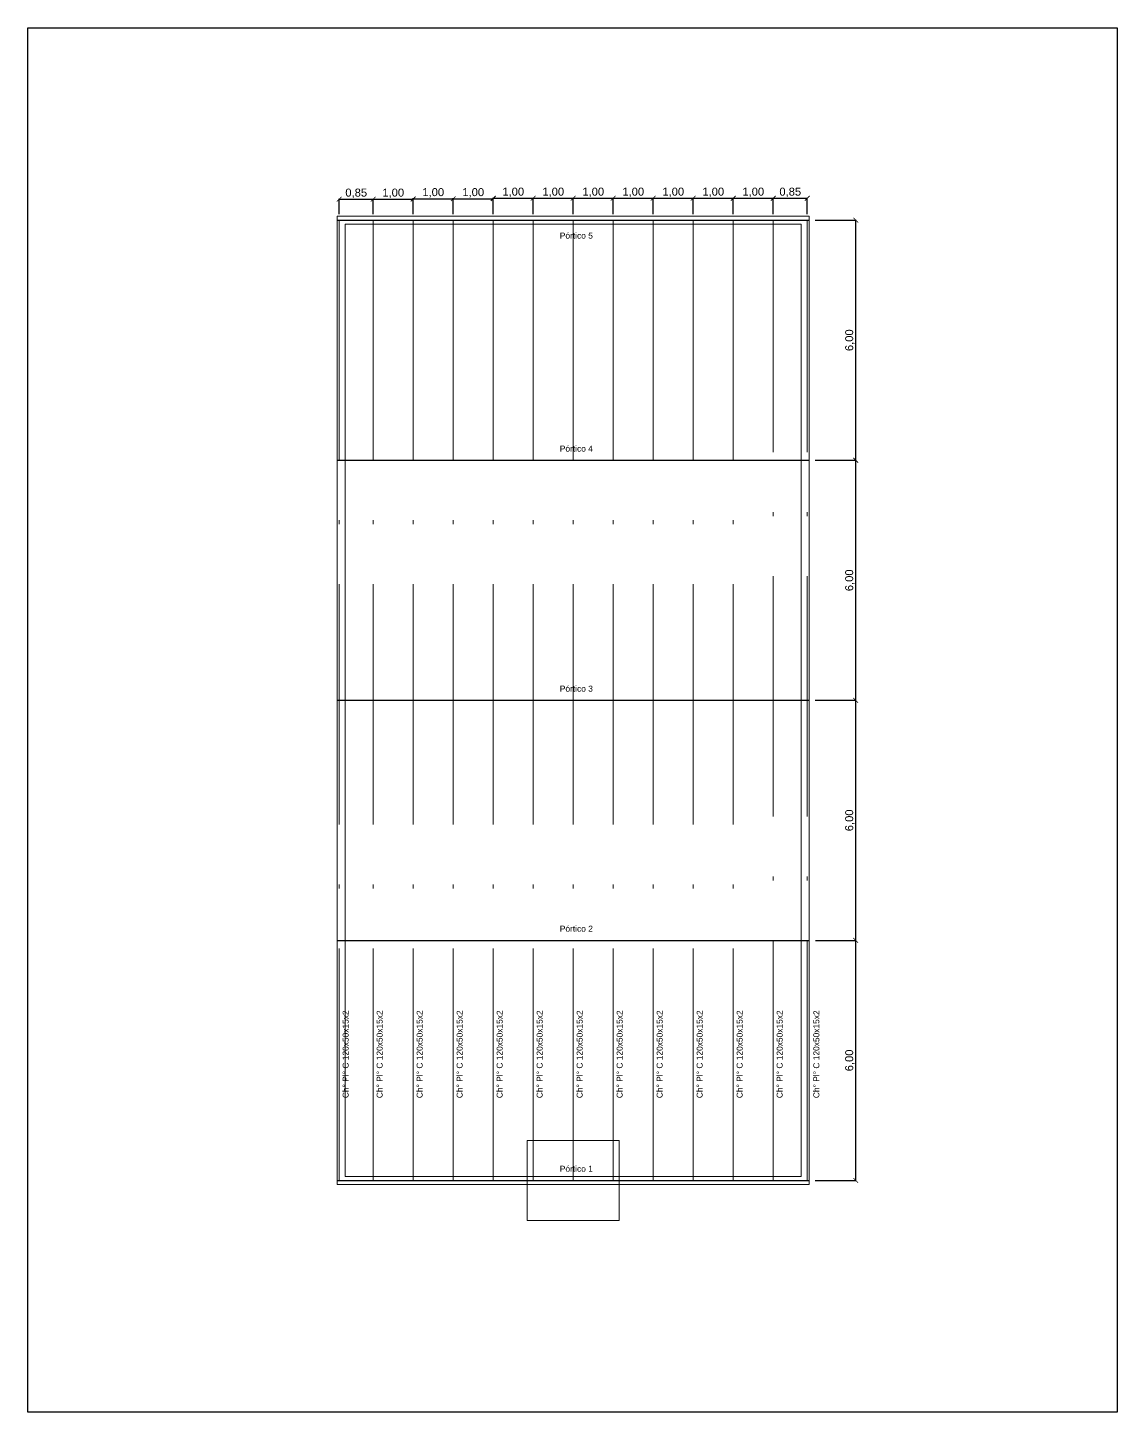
# Model space of a CAD drawing. Header units: millimetres. Extents: x 265 to 783, y -155 to 32.
# Drawn here: x 657.62 to 684.86, y -107.4 to -72.8 of the extents above; entities that cross this region are included whole.
import ezdxf

# ---------------------------------------------------------------- set-up
doc = ezdxf.new("R2010")
doc.units = ezdxf.units.MM
doc.header["$LTSCALE"] = 0.1
doc.header["$MEASUREMENT"] = 0
doc.header["$PDMODE"] = 3
doc.header["$PDSIZE"] = 0.1
doc.linetypes.add('ACAD_ISO02W100', pattern=[15, 12, -3])
doc.linetypes.add('ACAD_ISO10W100', pattern=[18, 12, -3, 0, -3])
doc.layers.get('DEFPOINTS').update_dxf_attribs({"color": 1})
for name, color, linetype, lineweight in [('00_EST_CERCHA', 5, 'ACAD_ISO10W100', 30), ('00_EST_Correa', 3, 'ACAD_ISO10W100', 20), ('00_EST_Cotas', 6, 'Continuous', 9), ('00_EST_MAMPOSTERIA', 7, 'Continuous', 20), ('00_EST_PROYECCION', 2, 'ACAD_ISO02W100', 20), ('00_EST_TEXTO', 6, 'Continuous', 9)]:
    doc.layers.add(name, color=color, linetype=linetype, lineweight=lineweight)
doc.layers.add('00_EST_NoImprimir', color=1, linetype='Continuous', plot=False)
doc.styles.add('ARIAL', font='arial.ttf', dxfattribs={"height": 0.15})
doc.styles.add('Arial20', font='arial.ttf', dxfattribs={"height": 0.2})
doc.dimstyles.new('Cota 1-100-Andres', dxfattribs={"dimtxt": 0.2, "dimasz": 0.12, "dimexe": 0.012, "dimexo": 0.15, "dimgap": 0.025, "dimtad": 1, "dimzin": 0, "dimtxsty": 'Arial20', "dimblk1": 'ARCHTICK', "dimblk2": 'ARCHTICK', "dimsah": 1, "dimcen": 0.09, "dimclrd": 256, "dimclre": 256, "dimclrt": 256, "dimazin": 0, "dimtfac": 1, "dimtofl": 0, "dimtmove": 0, "dimatfit": 3, "dimldrblk": 'ARCHTICK', "dimfxl": 1, "dimtolj": 1, "dimtzin": 0, "dimarcsym": 0})

# ---------------------------------------------------------------- blocks, each defined once
blk = doc.blocks.new('_ARCHTICK')
at = {"color": 0, "linetype": 'ByBlock', "const_width": 0.15}
blk.add_lwpolyline([(-0.5, -0.5), (0.5, 0.5)], dxfattribs=at)
blk = doc.blocks.new('*D100')
at = {"layer": '00_EST_Cotas', "lineweight": -2, "transparency": 16777216}
for p, q in [((677.319, -95.608), (678.337, -95.608)), ((678.325, -101.608), (678.325, -95.608)), ((677.313, -101.608), (678.337, -101.608))]:
    blk.add_line(p, q, dxfattribs=at)
at = {"layer": 'DEFPOINTS', "color": 0, "transparency": 16777216}
for p in [(677.169, -95.608), (678.325, -95.608), (677.163, -101.608)]:
    blk.add_point(p, dxfattribs=at)
at = {"layer": '00_EST_Cotas', "lineweight": -2, "transparency": 16777216, "xscale": 0.12, "yscale": 0.12, "zscale": 0.12}
for p, rotation in [((678.325, -95.608), 90), ((678.325, -101.608), 270)]:
    blk.add_blockref('_ARCHTICK', p, dxfattribs=dict(at, rotation=rotation))
at = {"layer": '00_EST_Cotas', "transparency": 16777216, "insert": (678.18, -98.608), "char_height": 0.2, "attachment_point": 5, "rotation": 90, "style": 'Arial20'}
blk.add_mtext('\\A1;6,00', dxfattribs=at)
blk = doc.blocks.new('*D101')
at = {"layer": '00_EST_Cotas', "lineweight": -2, "transparency": 16777216}
for p, q in [((677.313, -89.608), (678.337, -89.608)), ((678.325, -95.608), (678.325, -89.608)), ((677.319, -95.608), (678.337, -95.608))]:
    blk.add_line(p, q, dxfattribs=at)
at = {"layer": 'DEFPOINTS', "color": 0, "transparency": 16777216}
for p in [(677.163, -89.608), (678.325, -89.608), (677.169, -95.608)]:
    blk.add_point(p, dxfattribs=at)
at = {"layer": '00_EST_Cotas', "lineweight": -2, "transparency": 16777216, "xscale": 0.12, "yscale": 0.12, "zscale": 0.12}
for p, rotation in [((678.325, -89.608), 90), ((678.325, -95.608), 270)]:
    blk.add_blockref('_ARCHTICK', p, dxfattribs=dict(at, rotation=rotation))
at = {"layer": '00_EST_Cotas', "transparency": 16777216, "insert": (678.18, -92.608), "char_height": 0.2, "attachment_point": 5, "rotation": 90, "style": 'Arial20'}
blk.add_mtext('\\A1;6,00', dxfattribs=at)
blk = doc.blocks.new('*D102')
at = {"layer": '00_EST_Cotas', "lineweight": -2, "transparency": 16777216}
for p, q in [((677.313, -83.608), (678.337, -83.608)), ((678.325, -89.608), (678.325, -83.608)), ((677.313, -89.608), (678.337, -89.608))]:
    blk.add_line(p, q, dxfattribs=at)
at = {"layer": 'DEFPOINTS', "color": 0, "transparency": 16777216}
for p in [(677.163, -83.608), (678.325, -83.608), (677.163, -89.608)]:
    blk.add_point(p, dxfattribs=at)
at = {"layer": '00_EST_Cotas', "lineweight": -2, "transparency": 16777216, "xscale": 0.12, "yscale": 0.12, "zscale": 0.12}
for p, rotation in [((678.325, -83.608), 90), ((678.325, -89.608), 270)]:
    blk.add_blockref('_ARCHTICK', p, dxfattribs=dict(at, rotation=rotation))
at = {"layer": '00_EST_Cotas', "transparency": 16777216, "insert": (678.18, -86.608), "char_height": 0.2, "attachment_point": 5, "rotation": 90, "style": 'Arial20'}
blk.add_mtext('\\A1;6,00', dxfattribs=at)
blk = doc.blocks.new('*D103')
at = {"layer": '00_EST_Cotas', "lineweight": -2, "transparency": 16777216}
for p, q in [((677.313, -77.608), (678.337, -77.608)), ((678.325, -83.608), (678.325, -77.608)), ((677.313, -83.608), (678.337, -83.608))]:
    blk.add_line(p, q, dxfattribs=at)
at = {"layer": 'DEFPOINTS', "color": 0, "transparency": 16777216}
for p in [(677.163, -77.608), (678.325, -77.608), (677.163, -83.608)]:
    blk.add_point(p, dxfattribs=at)
at = {"layer": '00_EST_Cotas', "lineweight": -2, "transparency": 16777216, "xscale": 0.12, "yscale": 0.12, "zscale": 0.12}
for p, rotation in [((678.325, -77.608), 90), ((678.325, -83.608), 270)]:
    blk.add_blockref('_ARCHTICK', p, dxfattribs=dict(at, rotation=rotation))
at = {"layer": '00_EST_Cotas', "transparency": 16777216, "insert": (678.18, -80.608), "char_height": 0.2, "attachment_point": 5, "rotation": 90, "style": 'Arial20'}
blk.add_mtext('\\A1;6,00', dxfattribs=at)
blk = doc.blocks.new('*D107')
at = {"layer": '00_EST_Cotas', "lineweight": -2, "transparency": 16777216}
for p, q in [((677.319, -95.608), (678.337, -95.608)), ((678.325, -101.608), (678.325, -95.608)), ((677.313, -101.608), (678.337, -101.608))]:
    blk.add_line(p, q, dxfattribs=at)
at = {"layer": 'DEFPOINTS', "color": 0, "transparency": 16777216}
for p in [(677.169, -95.608), (678.325, -95.608), (677.163, -101.608)]:
    blk.add_point(p, dxfattribs=at)
at = {"layer": '00_EST_Cotas', "lineweight": -2, "transparency": 16777216, "xscale": 0.12, "yscale": 0.12, "zscale": 0.12}
for p, rotation in [((678.325, -95.608), 90), ((678.325, -101.608), 270)]:
    blk.add_blockref('_ARCHTICK', p, dxfattribs=dict(at, rotation=rotation))
at = {"layer": '00_EST_Cotas', "transparency": 16777216, "insert": (678.18, -98.608), "char_height": 0.2, "attachment_point": 5, "rotation": 90, "style": 'Arial20'}
blk.add_mtext('\\A1;6,00', dxfattribs=at)
blk = doc.blocks.new('*D108')
at = {"layer": '00_EST_Cotas', "lineweight": -2, "transparency": 16777216}
for p, q in [((677.313, -89.608), (678.337, -89.608)), ((678.325, -95.608), (678.325, -89.608)), ((677.319, -95.608), (678.337, -95.608))]:
    blk.add_line(p, q, dxfattribs=at)
at = {"layer": 'DEFPOINTS', "color": 0, "transparency": 16777216}
for p in [(677.163, -89.608), (678.325, -89.608), (677.169, -95.608)]:
    blk.add_point(p, dxfattribs=at)
at = {"layer": '00_EST_Cotas', "lineweight": -2, "transparency": 16777216, "xscale": 0.12, "yscale": 0.12, "zscale": 0.12}
for p, rotation in [((678.325, -89.608), 90), ((678.325, -95.608), 270)]:
    blk.add_blockref('_ARCHTICK', p, dxfattribs=dict(at, rotation=rotation))
at = {"layer": '00_EST_Cotas', "transparency": 16777216, "insert": (678.18, -92.608), "char_height": 0.2, "attachment_point": 5, "rotation": 90, "style": 'Arial20'}
blk.add_mtext('\\A1;6,00', dxfattribs=at)
blk = doc.blocks.new('*D109')
at = {"layer": '00_EST_Cotas', "lineweight": -2, "transparency": 16777216}
for p, q in [((677.313, -83.608), (678.337, -83.608)), ((678.325, -89.608), (678.325, -83.608)), ((677.313, -89.608), (678.337, -89.608))]:
    blk.add_line(p, q, dxfattribs=at)
at = {"layer": 'DEFPOINTS', "color": 0, "transparency": 16777216}
for p in [(677.163, -83.608), (678.325, -83.608), (677.163, -89.608)]:
    blk.add_point(p, dxfattribs=at)
at = {"layer": '00_EST_Cotas', "lineweight": -2, "transparency": 16777216, "xscale": 0.12, "yscale": 0.12, "zscale": 0.12}
for p, rotation in [((678.325, -83.608), 90), ((678.325, -89.608), 270)]:
    blk.add_blockref('_ARCHTICK', p, dxfattribs=dict(at, rotation=rotation))
at = {"layer": '00_EST_Cotas', "transparency": 16777216, "insert": (678.18, -86.608), "char_height": 0.2, "attachment_point": 5, "rotation": 90, "style": 'Arial20'}
blk.add_mtext('\\A1;6,00', dxfattribs=at)
blk = doc.blocks.new('*D110')
at = {"layer": '00_EST_Cotas', "lineweight": -2, "transparency": 16777216}
for p, q in [((677.313, -77.608), (678.337, -77.608)), ((678.325, -83.608), (678.325, -77.608)), ((677.313, -83.608), (678.337, -83.608))]:
    blk.add_line(p, q, dxfattribs=at)
at = {"layer": 'DEFPOINTS', "color": 0, "transparency": 16777216}
for p in [(677.163, -77.608), (678.325, -77.608), (677.163, -83.608)]:
    blk.add_point(p, dxfattribs=at)
at = {"layer": '00_EST_Cotas', "lineweight": -2, "transparency": 16777216, "xscale": 0.12, "yscale": 0.12, "zscale": 0.12}
for p, rotation in [((678.325, -77.608), 90), ((678.325, -83.608), 270)]:
    blk.add_blockref('_ARCHTICK', p, dxfattribs=dict(at, rotation=rotation))
at = {"layer": '00_EST_Cotas', "transparency": 16777216, "insert": (678.18, -80.608), "char_height": 0.2, "attachment_point": 5, "rotation": 90, "style": 'Arial20'}
blk.add_mtext('\\A1;6,00', dxfattribs=at)
blk = doc.blocks.new('*D239')
at = {"layer": '00_EST_Cotas', "lineweight": -2, "transparency": 16777216}
for p, q in [((665.413, -77.458), (665.413, -77.071)), ((665.413, -77.083), (666.263, -77.083)), ((666.263, -77.458), (666.263, -77.071))]:
    blk.add_line(p, q, dxfattribs=at)
at = {"layer": 'DEFPOINTS', "color": 0, "transparency": 16777216}
for p in [(666.263, -77.083), (665.413, -77.608), (666.263, -77.608)]:
    blk.add_point(p, dxfattribs=at)
at = {"layer": '00_EST_Cotas', "lineweight": -2, "transparency": 16777216, "xscale": 0.12, "yscale": 0.12, "zscale": 0.12, "rotation": 180}
blk.add_blockref('_ARCHTICK', (665.413, -77.083), dxfattribs=at)
at = {"layer": '00_EST_Cotas', "lineweight": -2, "transparency": 16777216, "xscale": 0.12, "yscale": 0.12, "zscale": 0.12}
blk.add_blockref('_ARCHTICK', (666.263, -77.083), dxfattribs=at)
at = {"layer": '00_EST_Cotas', "transparency": 16777216, "insert": (665.838, -76.937), "char_height": 0.2, "attachment_point": 5, "style": 'Arial20'}
blk.add_mtext('\\A1;0,85', dxfattribs=at)
blk = doc.blocks.new('*D240')
at = {"layer": '00_EST_Cotas', "lineweight": -2, "transparency": 16777216}
for p, q in [((666.263, -77.458), (666.263, -77.071)), ((666.263, -77.083), (667.263, -77.083)), ((667.263, -77.458), (667.263, -77.071))]:
    blk.add_line(p, q, dxfattribs=at)
at = {"layer": 'DEFPOINTS', "color": 0, "transparency": 16777216}
for p in [(667.263, -77.083), (666.263, -77.608), (667.263, -77.608)]:
    blk.add_point(p, dxfattribs=at)
at = {"layer": '00_EST_Cotas', "lineweight": -2, "transparency": 16777216, "xscale": 0.12, "yscale": 0.12, "zscale": 0.12, "rotation": 180}
blk.add_blockref('_ARCHTICK', (666.263, -77.083), dxfattribs=at)
at = {"layer": '00_EST_Cotas', "lineweight": -2, "transparency": 16777216, "xscale": 0.12, "yscale": 0.12, "zscale": 0.12}
blk.add_blockref('_ARCHTICK', (667.263, -77.083), dxfattribs=at)
at = {"layer": '00_EST_Cotas', "transparency": 16777216, "insert": (666.763, -76.937), "char_height": 0.2, "attachment_point": 5, "style": 'Arial20'}
blk.add_mtext('\\A1;1,00', dxfattribs=at)
blk = doc.blocks.new('*D241')
at = {"layer": '00_EST_Cotas', "lineweight": -2, "transparency": 16777216}
for p, q in [((667.263, -77.458), (667.263, -77.059)), ((667.263, -77.071), (668.263, -77.071)), ((668.263, -77.458), (668.263, -77.059))]:
    blk.add_line(p, q, dxfattribs=at)
at = {"layer": 'DEFPOINTS', "color": 0, "transparency": 16777216}
for p in [(668.263, -77.071), (667.263, -77.608), (668.263, -77.608)]:
    blk.add_point(p, dxfattribs=at)
at = {"layer": '00_EST_Cotas', "lineweight": -2, "transparency": 16777216, "xscale": 0.12, "yscale": 0.12, "zscale": 0.12, "rotation": 180}
blk.add_blockref('_ARCHTICK', (667.263, -77.071), dxfattribs=at)
at = {"layer": '00_EST_Cotas', "lineweight": -2, "transparency": 16777216, "xscale": 0.12, "yscale": 0.12, "zscale": 0.12}
blk.add_blockref('_ARCHTICK', (668.263, -77.071), dxfattribs=at)
at = {"layer": '00_EST_Cotas', "transparency": 16777216, "insert": (667.763, -76.925), "char_height": 0.2, "attachment_point": 5, "style": 'Arial20'}
blk.add_mtext('\\A1;1,00', dxfattribs=at)
blk = doc.blocks.new('*D242')
at = {"layer": '00_EST_Cotas', "lineweight": -2, "transparency": 16777216}
for p, q in [((668.263, -77.458), (668.263, -77.059)), ((668.263, -77.071), (669.263, -77.071)), ((669.263, -77.458), (669.263, -77.059))]:
    blk.add_line(p, q, dxfattribs=at)
at = {"layer": 'DEFPOINTS', "color": 0, "transparency": 16777216}
for p in [(669.263, -77.071), (668.263, -77.608), (669.263, -77.608)]:
    blk.add_point(p, dxfattribs=at)
at = {"layer": '00_EST_Cotas', "lineweight": -2, "transparency": 16777216, "xscale": 0.12, "yscale": 0.12, "zscale": 0.12, "rotation": 180}
blk.add_blockref('_ARCHTICK', (668.263, -77.071), dxfattribs=at)
at = {"layer": '00_EST_Cotas', "lineweight": -2, "transparency": 16777216, "xscale": 0.12, "yscale": 0.12, "zscale": 0.12}
blk.add_blockref('_ARCHTICK', (669.263, -77.071), dxfattribs=at)
at = {"layer": '00_EST_Cotas', "transparency": 16777216, "insert": (668.763, -76.925), "char_height": 0.2, "attachment_point": 5, "style": 'Arial20'}
blk.add_mtext('\\A1;1,00', dxfattribs=at)
blk = doc.blocks.new('*D243')
at = {"layer": '00_EST_Cotas', "lineweight": -2, "transparency": 16777216}
for p, q in [((669.263, -77.458), (669.263, -77.047)), ((669.263, -77.059), (670.263, -77.059)), ((670.263, -77.458), (670.263, -77.047))]:
    blk.add_line(p, q, dxfattribs=at)
at = {"layer": 'DEFPOINTS', "color": 0, "transparency": 16777216}
for p in [(670.263, -77.059), (669.263, -77.608), (670.263, -77.608)]:
    blk.add_point(p, dxfattribs=at)
at = {"layer": '00_EST_Cotas', "lineweight": -2, "transparency": 16777216, "xscale": 0.12, "yscale": 0.12, "zscale": 0.12, "rotation": 180}
blk.add_blockref('_ARCHTICK', (669.263, -77.059), dxfattribs=at)
at = {"layer": '00_EST_Cotas', "lineweight": -2, "transparency": 16777216, "xscale": 0.12, "yscale": 0.12, "zscale": 0.12}
blk.add_blockref('_ARCHTICK', (670.263, -77.059), dxfattribs=at)
at = {"layer": '00_EST_Cotas', "transparency": 16777216, "insert": (669.763, -76.913), "char_height": 0.2, "attachment_point": 5, "style": 'Arial20'}
blk.add_mtext('\\A1;1,00', dxfattribs=at)
blk = doc.blocks.new('*D244')
at = {"layer": '00_EST_Cotas', "lineweight": -2, "transparency": 16777216}
for p, q in [((670.263, -77.458), (670.263, -77.047)), ((670.263, -77.059), (671.263, -77.059)), ((671.263, -77.458), (671.263, -77.047))]:
    blk.add_line(p, q, dxfattribs=at)
at = {"layer": 'DEFPOINTS', "color": 0, "transparency": 16777216}
for p in [(671.263, -77.059), (670.263, -77.608), (671.263, -77.608)]:
    blk.add_point(p, dxfattribs=at)
at = {"layer": '00_EST_Cotas', "lineweight": -2, "transparency": 16777216, "xscale": 0.12, "yscale": 0.12, "zscale": 0.12, "rotation": 180}
blk.add_blockref('_ARCHTICK', (670.263, -77.059), dxfattribs=at)
at = {"layer": '00_EST_Cotas', "lineweight": -2, "transparency": 16777216, "xscale": 0.12, "yscale": 0.12, "zscale": 0.12}
blk.add_blockref('_ARCHTICK', (671.263, -77.059), dxfattribs=at)
at = {"layer": '00_EST_Cotas', "transparency": 16777216, "insert": (670.763, -76.913), "char_height": 0.2, "attachment_point": 5, "style": 'Arial20'}
blk.add_mtext('\\A1;1,00', dxfattribs=at)
blk = doc.blocks.new('*D245')
at = {"layer": '00_EST_Cotas', "lineweight": -2, "transparency": 16777216}
for p, q in [((671.263, -77.458), (671.263, -77.047)), ((671.263, -77.059), (672.263, -77.059)), ((672.263, -77.458), (672.263, -77.047))]:
    blk.add_line(p, q, dxfattribs=at)
at = {"layer": 'DEFPOINTS', "color": 0, "transparency": 16777216}
for p in [(672.263, -77.059), (671.263, -77.608), (672.263, -77.608)]:
    blk.add_point(p, dxfattribs=at)
at = {"layer": '00_EST_Cotas', "lineweight": -2, "transparency": 16777216, "xscale": 0.12, "yscale": 0.12, "zscale": 0.12, "rotation": 180}
blk.add_blockref('_ARCHTICK', (671.263, -77.059), dxfattribs=at)
at = {"layer": '00_EST_Cotas', "lineweight": -2, "transparency": 16777216, "xscale": 0.12, "yscale": 0.12, "zscale": 0.12}
blk.add_blockref('_ARCHTICK', (672.263, -77.059), dxfattribs=at)
at = {"layer": '00_EST_Cotas', "transparency": 16777216, "insert": (671.763, -76.913), "char_height": 0.2, "attachment_point": 5, "style": 'Arial20'}
blk.add_mtext('\\A1;1,00', dxfattribs=at)
blk = doc.blocks.new('*D246')
at = {"layer": '00_EST_Cotas', "lineweight": -2, "transparency": 16777216}
for p, q in [((672.263, -77.458), (672.263, -77.047)), ((672.263, -77.059), (673.263, -77.059)), ((673.263, -77.458), (673.263, -77.047))]:
    blk.add_line(p, q, dxfattribs=at)
at = {"layer": 'DEFPOINTS', "color": 0, "transparency": 16777216}
for p in [(673.263, -77.059), (672.263, -77.608), (673.263, -77.608)]:
    blk.add_point(p, dxfattribs=at)
at = {"layer": '00_EST_Cotas', "lineweight": -2, "transparency": 16777216, "xscale": 0.12, "yscale": 0.12, "zscale": 0.12, "rotation": 180}
blk.add_blockref('_ARCHTICK', (672.263, -77.059), dxfattribs=at)
at = {"layer": '00_EST_Cotas', "lineweight": -2, "transparency": 16777216, "xscale": 0.12, "yscale": 0.12, "zscale": 0.12}
blk.add_blockref('_ARCHTICK', (673.263, -77.059), dxfattribs=at)
at = {"layer": '00_EST_Cotas', "transparency": 16777216, "insert": (672.763, -76.913), "char_height": 0.2, "attachment_point": 5, "style": 'Arial20'}
blk.add_mtext('\\A1;1,00', dxfattribs=at)
blk = doc.blocks.new('*D247')
at = {"layer": '00_EST_Cotas', "lineweight": -2, "transparency": 16777216}
for p, q in [((673.263, -77.458), (673.263, -77.047)), ((673.263, -77.059), (674.263, -77.059)), ((674.263, -77.458), (674.263, -77.047))]:
    blk.add_line(p, q, dxfattribs=at)
at = {"layer": 'DEFPOINTS', "color": 0, "transparency": 16777216}
for p in [(674.263, -77.059), (673.263, -77.608), (674.263, -77.608)]:
    blk.add_point(p, dxfattribs=at)
at = {"layer": '00_EST_Cotas', "lineweight": -2, "transparency": 16777216, "xscale": 0.12, "yscale": 0.12, "zscale": 0.12, "rotation": 180}
blk.add_blockref('_ARCHTICK', (673.263, -77.059), dxfattribs=at)
at = {"layer": '00_EST_Cotas', "lineweight": -2, "transparency": 16777216, "xscale": 0.12, "yscale": 0.12, "zscale": 0.12}
blk.add_blockref('_ARCHTICK', (674.263, -77.059), dxfattribs=at)
at = {"layer": '00_EST_Cotas', "transparency": 16777216, "insert": (673.763, -76.913), "char_height": 0.2, "attachment_point": 5, "style": 'Arial20'}
blk.add_mtext('\\A1;1,00', dxfattribs=at)
blk = doc.blocks.new('*D248')
at = {"layer": '00_EST_Cotas', "lineweight": -2, "transparency": 16777216}
for p, q in [((674.263, -77.458), (674.263, -77.047)), ((674.263, -77.059), (675.263, -77.059)), ((675.263, -77.458), (675.263, -77.047))]:
    blk.add_line(p, q, dxfattribs=at)
at = {"layer": 'DEFPOINTS', "color": 0, "transparency": 16777216}
for p in [(675.263, -77.059), (674.263, -77.608), (675.263, -77.608)]:
    blk.add_point(p, dxfattribs=at)
at = {"layer": '00_EST_Cotas', "lineweight": -2, "transparency": 16777216, "xscale": 0.12, "yscale": 0.12, "zscale": 0.12, "rotation": 180}
blk.add_blockref('_ARCHTICK', (674.263, -77.059), dxfattribs=at)
at = {"layer": '00_EST_Cotas', "lineweight": -2, "transparency": 16777216, "xscale": 0.12, "yscale": 0.12, "zscale": 0.12}
blk.add_blockref('_ARCHTICK', (675.263, -77.059), dxfattribs=at)
at = {"layer": '00_EST_Cotas', "transparency": 16777216, "insert": (674.763, -76.913), "char_height": 0.2, "attachment_point": 5, "style": 'Arial20'}
blk.add_mtext('\\A1;1,00', dxfattribs=at)
blk = doc.blocks.new('*D249')
at = {"layer": '00_EST_Cotas', "lineweight": -2, "transparency": 16777216}
for p, q in [((675.263, -77.458), (675.263, -77.047)), ((675.263, -77.059), (676.263, -77.059)), ((676.263, -77.458), (676.263, -77.047))]:
    blk.add_line(p, q, dxfattribs=at)
at = {"layer": 'DEFPOINTS', "color": 0, "transparency": 16777216}
for p in [(676.263, -77.059), (675.263, -77.608), (676.263, -77.608)]:
    blk.add_point(p, dxfattribs=at)
at = {"layer": '00_EST_Cotas', "lineweight": -2, "transparency": 16777216, "xscale": 0.12, "yscale": 0.12, "zscale": 0.12, "rotation": 180}
blk.add_blockref('_ARCHTICK', (675.263, -77.059), dxfattribs=at)
at = {"layer": '00_EST_Cotas', "lineweight": -2, "transparency": 16777216, "xscale": 0.12, "yscale": 0.12, "zscale": 0.12}
blk.add_blockref('_ARCHTICK', (676.263, -77.059), dxfattribs=at)
at = {"layer": '00_EST_Cotas', "transparency": 16777216, "insert": (675.763, -76.913), "char_height": 0.2, "attachment_point": 5, "style": 'Arial20'}
blk.add_mtext('\\A1;1,00', dxfattribs=at)
blk = doc.blocks.new('*D250')
at = {"layer": '00_EST_Cotas', "lineweight": -2, "transparency": 16777216}
for p, q in [((676.263, -77.458), (676.263, -77.047)), ((676.263, -77.059), (677.113, -77.059)), ((677.113, -77.458), (677.113, -77.047))]:
    blk.add_line(p, q, dxfattribs=at)
at = {"layer": 'DEFPOINTS', "color": 0, "transparency": 16777216}
for p in [(677.113, -77.059), (676.263, -77.608), (677.113, -77.608)]:
    blk.add_point(p, dxfattribs=at)
at = {"layer": '00_EST_Cotas', "lineweight": -2, "transparency": 16777216, "xscale": 0.12, "yscale": 0.12, "zscale": 0.12, "rotation": 180}
blk.add_blockref('_ARCHTICK', (676.263, -77.059), dxfattribs=at)
at = {"layer": '00_EST_Cotas', "lineweight": -2, "transparency": 16777216, "xscale": 0.12, "yscale": 0.12, "zscale": 0.12}
blk.add_blockref('_ARCHTICK', (677.113, -77.059), dxfattribs=at)
at = {"layer": '00_EST_Cotas', "transparency": 16777216, "insert": (676.688, -76.913), "char_height": 0.2, "attachment_point": 5, "style": 'Arial20'}
blk.add_mtext('\\A1;0,85', dxfattribs=at)

msp = doc.modelspace()

# ---------------------------------------------------------------- linework, layer by layer
at = {"layer": '00_EST_CERCHA', "ltscale": 10}
for p, q in [((665.363, -77.608), (677.163, -77.608)), ((665.363, -83.608), (677.163, -83.608)), ((665.363, -89.608), (677.163, -89.608)), ((665.363, -95.608), (677.163, -95.608)), ((665.363, -101.608), (677.163, -101.608))]:
    msp.add_line(p, q, dxfattribs=at)
at = {"layer": '00_EST_Correa', "ltscale": 5}
for p, q in [((665.413, -77.608), (665.413, -101.608)), ((666.263, -77.608), (666.263, -101.608)), ((667.263, -77.608), (667.263, -101.608)), ((668.263, -77.608), (668.263, -101.608)), ((669.263, -77.608), (669.263, -101.608)), ((670.263, -77.608), (670.263, -101.608)), ((671.263, -77.608), (671.263, -101.608)), ((672.263, -77.608), (672.263, -101.608)), ((673.263, -77.608), (673.263, -101.608)), ((674.263, -77.608), (674.263, -101.608)), ((675.263, -77.608), (675.263, -101.608)), ((676.263, -101.608), (676.263, -77.608)), ((677.113, -101.608), (677.113, -77.608))]:
    msp.add_line(p, q, dxfattribs=at)
at = {"layer": '00_EST_MAMPOSTERIA'}
for p, q in [((665.363, -77.508), (665.363, -101.708)), ((665.363, -77.508), (677.163, -77.508)), ((677.163, -101.714), (677.163, -77.508)), ((665.563, -77.708), (665.563, -101.508)), ((665.563, -77.708), (676.963, -77.708)), ((676.963, -101.508), (676.963, -77.708)), ((665.363, -101.708), (677.163, -101.708)), ((665.563, -101.508), (676.963, -101.508))]:
    msp.add_line(p, q, dxfattribs=at)
at = {"layer": '00_EST_NoImprimir'}
msp.add_lwpolyline([(657.625, -72.797), (684.864, -72.797), (684.864, -107.404), (657.625, -107.404)], close=True, dxfattribs=at)
at = {"layer": '00_EST_PROYECCION', "ltscale": 2}
msp.add_lwpolyline([(670.113, -102.608), (672.413, -102.608), (672.413, -100.608), (670.113, -100.608)], close=True, dxfattribs=at)

# ---------------------------------------------------------------- texts
at = {"layer": '00_EST_TEXTO', "char_height": 0.15, "attachment_point": 1, "style": 'ARIAL'}
for s, insert in [('Pórtico 5', (670.927, -77.918)), ('Pórtico 4', (670.927, -83.242)), ('Pórtico 3', (670.927, -89.242)), ('Pórtico 2', (670.927, -95.242)), ('Pórtico 1', (670.927, -101.242))]:
    msp.add_mtext_dynamic_manual_height_columns(s, width=4.79928, gutter_width=0.75, heights=[0], dxfattribs=dict(at, insert=insert))
at = {"layer": '00_EST_TEXTO', "char_height": 0.15, "attachment_point": 1, "rotation": 90, "style": 'ARIAL'}
for insert in [(665.497, -99.552), (666.347, -99.552), (667.347, -99.552), (668.347, -99.552), (669.347, -99.552), (670.347, -99.552), (671.347, -99.552), (672.347, -99.552), (673.347, -99.552), (674.347, -99.552), (675.347, -99.552), (676.347, -99.552), (677.265, -99.552)]:
    msp.add_mtext_dynamic_manual_height_columns('Ch° Pl° C 120x50x15x2', width=4.79928, gutter_width=0.75, heights=[0], dxfattribs=dict(at, insert=insert))

# ---------------------------------------------------------------- dimensions: what is measured, and where the dimension line sits
at = {"layer": '00_EST_Cotas'}
dim = msp.add_linear_dim(base=(666.263, -77.083), p1=(665.413, -77.608), p2=(666.263, -77.608), dimstyle='Cota 1-100-Andres', dxfattribs=at)
dim.commit()
dim.dimension.update_dxf_attribs({"geometry": '*D239', "text_midpoint": (665.838, -77.083), "dimtype": 160})
for base, p1, p2, picture, middle in [((667.263, -77.083), (666.263, -77.608), (667.263, -77.608), '*D240', (666.763, -76.937)), ((668.263, -77.071), (667.263, -77.608), (668.263, -77.608), '*D241', (667.763, -76.925)), ((669.263, -77.071), (668.263, -77.608), (669.263, -77.608), '*D242', (668.763, -76.925)), ((670.263, -77.059), (669.263, -77.608), (670.263, -77.608), '*D243', (669.763, -76.913)), ((671.263, -77.059), (670.263, -77.608), (671.263, -77.608), '*D244', (670.763, -76.913)), ((672.263, -77.059), (671.263, -77.608), (672.263, -77.608), '*D245', (671.763, -76.913)), ((673.263, -77.059), (672.263, -77.608), (673.263, -77.608), '*D246', (672.763, -76.913)), ((674.263, -77.059), (673.263, -77.608), (674.263, -77.608), '*D247', (673.763, -76.913)), ((675.263, -77.059), (674.263, -77.608), (675.263, -77.608), '*D248', (674.763, -76.913)), ((676.263, -77.059), (675.263, -77.608), (676.263, -77.608), '*D249', (675.763, -76.913)), ((677.113, -77.059), (676.263, -77.608), (677.113, -77.608), '*D250', (676.688, -76.913))]:
    dim = msp.add_linear_dim(base=base, p1=p1, p2=p2, dimstyle='Cota 1-100-Andres', override={"dimtmove": 1}, dxfattribs=at)
    dim.commit()
    dim.dimension.update_dxf_attribs({"geometry": picture, "text_midpoint": middle})
for base, p1, p2, picture, middle in [((678.325, -77.608), (677.163, -83.608), (677.163, -77.608), '*D103', (678.18, -80.608)), ((678.325, -77.608), (677.163, -83.608), (677.163, -77.608), '*D110', (678.18, -80.608)), ((678.325, -83.608), (677.163, -89.608), (677.163, -83.608), '*D102', (678.18, -86.608)), ((678.325, -83.608), (677.163, -89.608), (677.163, -83.608), '*D109', (678.18, -86.608)), ((678.325, -89.608), (677.169, -95.608), (677.163, -89.608), '*D101', (678.18, -92.608)), ((678.325, -89.608), (677.169, -95.608), (677.163, -89.608), '*D108', (678.18, -92.608))]:
    dim = msp.add_linear_dim(base=base, p1=p1, p2=p2, angle=90, dimstyle='Cota 1-100-Andres', override={"dimtmove": 1}, dxfattribs=at)
    dim.commit()
    dim.dimension.update_dxf_attribs({"geometry": picture, "text_midpoint": middle})
for picture in ['*D100', '*D107']:
    dim = msp.add_linear_dim(base=(678.325, -95.608), p1=(677.163, -101.608), p2=(677.169, -95.608), angle=90, dimstyle='Cota 1-100-Andres', dxfattribs=at)
    dim.commit()
    dim.dimension.update_dxf_attribs({"geometry": picture, "text_midpoint": (678.18, -98.608)})

doc.saveas('drawing.dxf')
